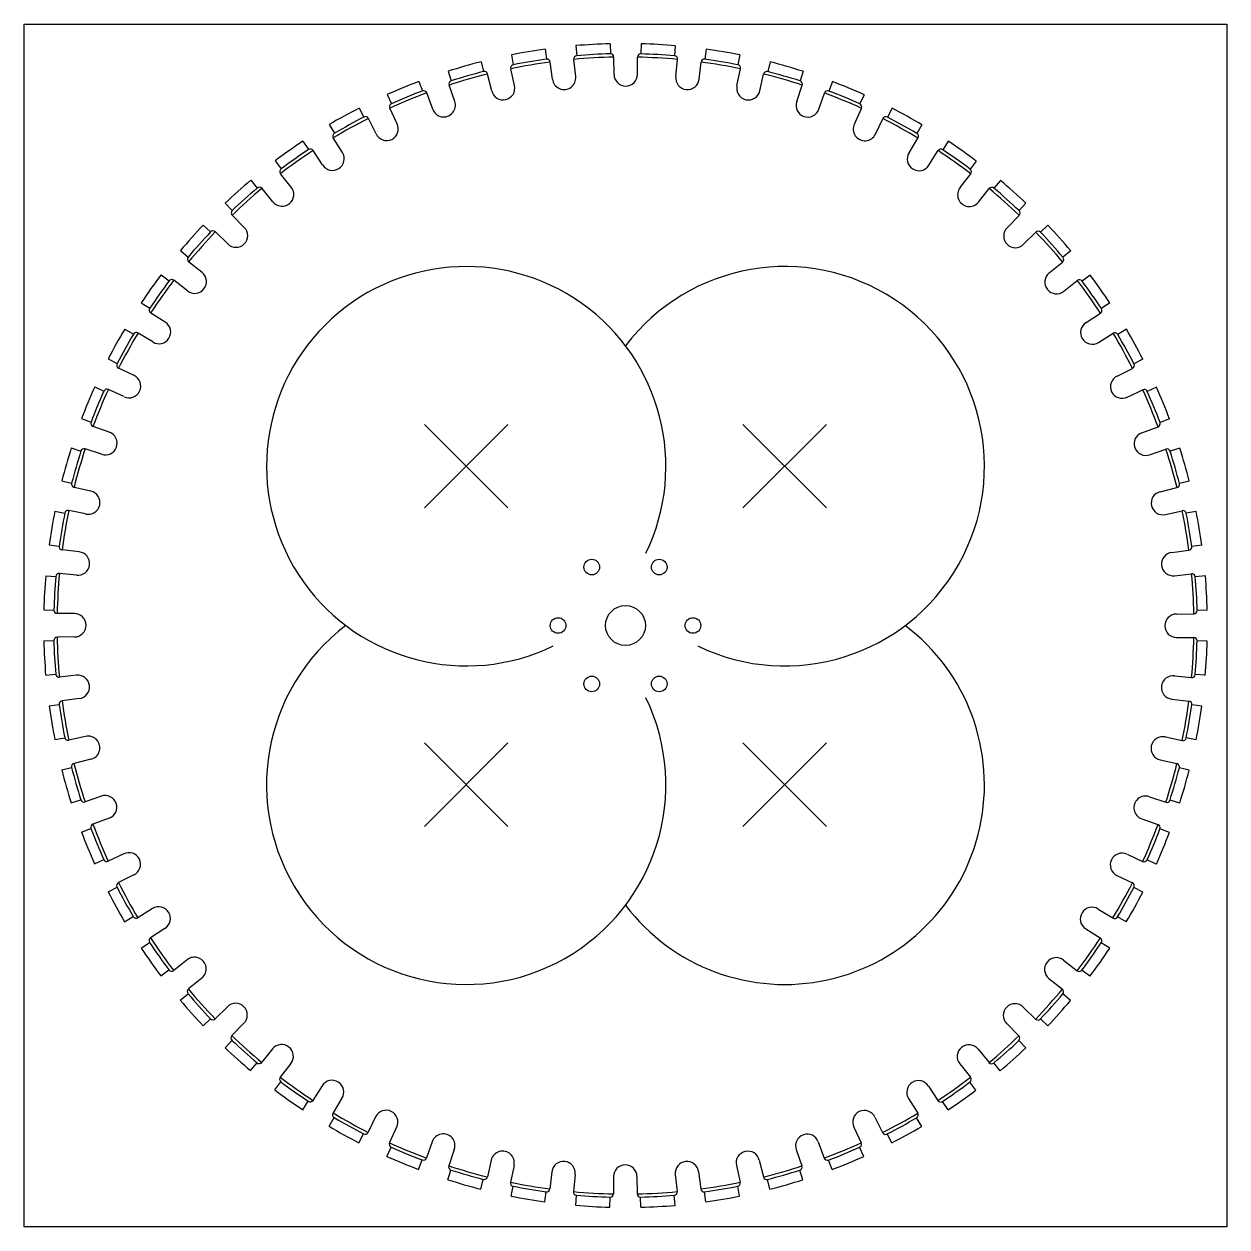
# Model space of a CAD drawing. Header units: millimetres. Extents: x 1484 to 3387, y -459 to 979.
# Drawn here: x 1850.3 to 2141.2, y 688.4 to 979.2 of the extents above; entities that cross this region are included whole.
import ezdxf

# ---------------------------------------------------------------- set-up
doc = ezdxf.new("R2010")
doc.units = ezdxf.units.MM
doc.layers.add('ff', color=7, linetype='Continuous', plot=False)

msp = doc.modelspace()

# ---------------------------------------------------------------- linework, layer by layer
at = {"color": 122, "lineweight": 30, "true_color": 0x16e0a3}
for points in [[(1992.04, 974.47), (1992.1, 972.02)], [(1999.56, 974.47), (1999.49, 972.02)], [(1968.16, 971.78), (1968.64, 969.38)], [(1976.31, 973.16), (1976.65, 970.74)], [(1983.79, 974.01), (1983.99, 971.57)], [(2007.81, 974), (2007.6, 971.56)], [(2015.29, 973.16), (2014.94, 970.73)], [(2023.43, 971.77), (2022.95, 969.37)], [(1960.83, 970.11), (1961.44, 967.74)], [(1978.1, 965.91), (1977.57, 970.04)], [(1983.72, 966.54), (1983.25, 970.67)], [(1993, 967.06), (1992.94, 971.22)], [(1998.66, 967.06), (1998.66, 971.21)], [(2007.94, 966.53), (2008.34, 970.67)], [(2013.56, 965.89), (2014.03, 970.02)], [(2030.77, 970.09), (2030.16, 967.72)], [(1952.89, 967.83), (1953.63, 965.49)], [(1963.42, 963.1), (1962.43, 967.14)], [(1968.93, 964.36), (1968.01, 968.41)], [(2022.72, 964.33), (2023.59, 968.4)], [(2028.24, 963.07), (2029.16, 967.12)], [(2038.71, 967.8), (2037.96, 965.48)], [(1945.79, 965.34), (1946.66, 963.06)], [(1954.48, 960.53), (1953.11, 964.46)], [(2037.17, 960.5), (2038.48, 964.44)], [(2045.81, 965.32), (2044.93, 963.03)], [(1938.15, 962.18), (1939.15, 959.95)], [(1949.14, 958.67), (1947.71, 962.57)], [(2042.51, 958.62), (2043.88, 962.55)], [(2053.44, 962.15), (2052.44, 959.92)], [(1931.37, 958.92), (1932.49, 956.75)], [(1940.55, 955.12), (1938.75, 958.86)], [(2051.1, 955.06), (2052.84, 958.83)], [(2060.22, 958.89), (2059.09, 956.71)], [(1924.14, 954.92), (1925.38, 952.82)], [(1935.45, 952.66), (1933.59, 956.38)], [(2056.19, 952.6), (2057.99, 956.35)], [(2067.45, 954.89), (2066.2, 952.78)], [(1927.32, 948.17), (1925.11, 951.69)], [(2064.32, 948.1), (2066.48, 951.66)], [(1917.77, 950.92), (1919.12, 948.89)], [(1922.52, 945.16), (1920.26, 948.65)], [(2069.11, 945.09), (2071.32, 948.61)], [(2073.82, 950.88), (2072.46, 948.85)], [(1911.03, 946.14), (1912.5, 944.19)], [(2080.56, 946.1), (2079.08, 944.15)], [(1914.94, 939.79), (1912.35, 943.04)], [(2076.69, 939.71), (2079.23, 943)], [(1905.14, 941.45), (1906.72, 939.58)], [(2086.44, 941.41), (2084.86, 939.54)], [(1910.52, 936.26), (1907.87, 939.47)], [(2081.11, 936.18), (2083.7, 939.43)], [(1898.98, 935.95), (1900.66, 934.17)], [(2092.6, 935.9), (2090.92, 934.13)], [(1903.58, 930.07), (1900.64, 933.01)], [(2088.04, 929.98), (2090.93, 932.97)], [(1893.66, 930.63), (1895.43, 928.95)], [(1899.58, 926.07), (1896.59, 928.97)], [(2092.04, 925.98), (2094.98, 928.92)], [(2097.92, 930.58), (2096.14, 928.9)], [(1888.15, 924.47), (1890.02, 922.89)], [(2103.42, 924.42), (2101.55, 922.84)], [(1893.38, 919.15), (1890.13, 921.74)], [(2098.23, 919.05), (2101.44, 921.69)], [(1883.46, 918.59), (1885.41, 917.12)], [(1889.85, 914.72), (1886.56, 917.26)], [(2101.76, 914.62), (2105, 917.21)], [(2108.11, 918.53), (2106.15, 917.06)], [(1878.68, 911.85), (1880.71, 910.49)], [(2112.89, 911.79), (2110.86, 910.44)], [(1884.47, 907.15), (1880.95, 909.36)], [(2107.13, 907.04), (2110.62, 909.3)], [(1874.67, 905.48), (1876.78, 904.24)], [(2116.89, 905.42), (2114.78, 904.18)], [(1881.46, 902.36), (1877.9, 904.51)], [(2110.14, 902.25), (2113.66, 904.46)], [(1870.67, 898.25), (1872.85, 897.13)], [(1876.96, 894.22), (1873.21, 896.03)], [(2114.63, 894.11), (2118.35, 895.97)], [(2120.89, 898.19), (2118.71, 897.07)], [(1867.41, 891.47), (1869.64, 890.47)], [(1874.5, 889.13), (1870.73, 890.87)], [(2117.08, 889.01), (2120.83, 890.81)], [(2124.15, 891.41), (2121.92, 890.41)], [(1864.24, 883.84), (1866.53, 882.97)], [(1870.94, 880.54), (1867.02, 881.91)], [(1967.35, 882.42), (1947.14, 862.21)], [(1967.35, 862.21), (1947.14, 882.42)], [(2044.39, 882.42), (2024.17, 862.21)], [(2044.39, 862.21), (2024.17, 882.42)], [(2120.64, 880.42), (2124.54, 881.85)], [(2127.31, 883.77), (2125.02, 882.91)], [(1861.76, 876.74), (1864.09, 875.99)], [(1869.07, 875.2), (1865.12, 876.51)], [(2122.5, 875.08), (2126.42, 876.45)], [(2129.79, 876.67), (2127.46, 875.93)], [(1859.47, 868.8), (1861.84, 868.19)], [(1866.49, 866.27), (1862.44, 867.2)], [(2125.07, 866.15), (2129.11, 867.13)], [(2132.08, 868.73), (2129.71, 868.13)], [(1857.79, 861.47), (1860.19, 860.99)], [(1865.23, 860.76), (1861.16, 861.62)], [(2126.33, 860.63), (2130.38, 861.55)], [(2133.75, 861.4), (2131.35, 860.92)], [(1856.41, 853.32), (1858.83, 852.98)], [(2135.13, 853.25), (2132.71, 852.91)], [(1863.67, 851.59), (1859.54, 852.06)], [(2127.88, 851.46), (2132, 851.99)], [(1855.56, 845.84), (1858, 845.63)], [(1863.03, 845.97), (1858.89, 846.37)], [(2128.51, 845.84), (2132.64, 846.31)], [(2135.97, 845.77), (2133.53, 845.57)], [(1855.1, 837.59), (1857.54, 837.52)], [(1862.5, 836.69), (1858.35, 836.69)], [(2129.03, 836.56), (2133.18, 836.63)], [(2136.43, 837.52), (2133.99, 837.46)], [(1855.1, 830.07), (1857.54, 830.14)], [(1862.5, 831.03), (1858.35, 830.97)], [(2129.02, 830.9), (2133.18, 830.9)], [(2136.43, 830), (2133.99, 830.07)], [(1855.56, 821.82), (1857.99, 822.02)], [(1863.02, 821.75), (1858.89, 821.29)], [(2128.5, 821.62), (2132.64, 821.22)], [(2135.97, 821.75), (2133.53, 821.96)], [(1856.4, 814.34), (1858.82, 814.68)], [(1863.65, 816.13), (1859.53, 815.6)], [(2127.86, 816), (2131.99, 815.54)], [(2135.12, 814.27), (2132.7, 814.62)], [(1857.78, 806.2), (1860.18, 806.67)], [(1865.2, 806.97), (1861.15, 806.04)], [(2126.3, 806.84), (2130.37, 805.98)], [(2133.74, 806.13), (2131.34, 806.61)], [(1967.35, 805.39), (1947.14, 785.17)], [(1967.35, 785.17), (1947.14, 805.39)], [(2044.39, 805.39), (2024.17, 785.17)], [(2044.39, 785.17), (2024.17, 805.39)], [(1866.46, 801.45), (1862.42, 800.46)], [(2125.04, 801.32), (2129.09, 800.4)], [(1859.45, 798.86), (1861.82, 799.47)], [(2132.06, 798.79), (2129.69, 799.41)], [(1861.74, 790.92), (1864.07, 791.66)], [(1869.03, 792.52), (1865.1, 791.14)], [(2122.46, 792.39), (2126.41, 791.08)], [(2129.77, 790.85), (2127.44, 791.6)], [(1870.89, 787.17), (1866.99, 785.74)], [(2120.59, 787.05), (2124.51, 785.68)], [(1864.22, 783.82), (1866.5, 784.69)], [(2127.29, 783.75), (2125, 784.63)], [(1867.38, 776.18), (1869.61, 777.18)], [(1874.45, 778.58), (1870.7, 776.78)], [(2117.03, 778.47), (2120.8, 776.72)], [(2124.12, 776.12), (2121.89, 777.12)], [(1876.9, 773.49), (1873.18, 771.62)], [(2114.57, 773.37), (2118.32, 771.57)], [(1870.64, 769.41), (1872.82, 770.52)], [(2120.86, 769.34), (2118.68, 770.47)], [(1881.39, 765.35), (1877.87, 763.14)], [(2110.07, 765.24), (2113.63, 763.08)], [(1874.64, 762.17), (1876.75, 763.41)], [(2116.86, 762.11), (2114.75, 763.36)], [(1884.4, 760.56), (1880.91, 758.29)], [(2107.06, 760.45), (2110.58, 758.24)], [(1878.64, 755.8), (1880.67, 757.16)], [(2112.85, 755.74), (2110.82, 757.1)], [(1883.42, 749.06), (1885.37, 750.53)], [(1889.77, 752.97), (1886.52, 750.38)], [(2101.68, 752.87), (2104.97, 750.33)], [(2108.07, 749), (2106.12, 750.48)], [(1893.3, 748.55), (1890.09, 745.91)], [(2098.15, 748.45), (2101.4, 745.86)], [(1888.11, 743.18), (1889.98, 744.75)], [(2103.38, 743.12), (2101.51, 744.7)], [(1899.49, 741.61), (1896.55, 738.68)], [(2091.95, 741.52), (2094.93, 738.63)], [(1893.61, 737.01), (1895.39, 738.69)], [(1903.49, 737.61), (1900.59, 734.63)], [(2087.95, 737.52), (2090.89, 734.58)], [(2097.87, 736.96), (2096.09, 738.65)], [(1898.93, 731.69), (1900.61, 733.47)], [(2092.55, 731.64), (2090.87, 733.42)], [(1910.42, 731.41), (1907.82, 728.17)], [(2081.01, 731.33), (2083.66, 728.12)], [(1905.09, 726.18), (1906.67, 728.05)], [(1914.84, 727.88), (1912.3, 724.59)], [(2076.59, 727.81), (2079.18, 724.56)], [(2086.38, 726.14), (2084.81, 728.01)], [(1910.97, 721.49), (1912.45, 723.44)], [(1922.42, 722.5), (1920.2, 718.98)], [(2069.01, 722.43), (2071.27, 718.95)], [(2080.5, 721.45), (2079.03, 723.41)], [(1917.71, 716.71), (1919.07, 718.74)], [(1927.2, 719.49), (1925.05, 715.94)], [(2064.21, 719.42), (2066.42, 715.9)], [(2073.76, 716.67), (2072.41, 718.71)], [(1924.08, 712.71), (1925.32, 714.81)], [(1935.34, 714.99), (1933.53, 711.25)], [(2056.08, 714.93), (2057.94, 711.21)], [(2067.39, 712.67), (2066.15, 714.78)], [(1931.31, 708.71), (1932.43, 710.88)], [(1940.43, 712.53), (1938.69, 708.76)], [(2050.98, 712.48), (2052.78, 708.73)], [(2060.16, 708.68), (2059.04, 710.85)], [(1938.09, 705.44), (1939.09, 707.67)], [(1949.02, 708.97), (1947.65, 705.05)], [(1954.36, 707.1), (1953.05, 703.15)], [(2037.05, 707.06), (2038.42, 703.14)], [(2042.39, 708.92), (2043.82, 705.02)], [(2053.38, 705.41), (2052.38, 707.65)], [(1945.72, 702.28), (1946.59, 704.56)], [(1963.29, 704.52), (1962.37, 700.47)], [(2028.11, 704.49), (2029.1, 700.45)], [(2045.74, 702.25), (2044.87, 704.54)], [(1952.82, 699.79), (1953.57, 702.12)], [(1968.81, 703.26), (1967.94, 699.19)], [(1977.97, 701.7), (1977.5, 697.57)], [(1983.59, 701.06), (1983.19, 696.92)], [(2007.81, 701.05), (2008.27, 696.92)], [(2013.43, 701.68), (2013.96, 697.56)], [(2022.6, 703.23), (2023.52, 699.18)], [(2038.64, 699.77), (2037.9, 702.1)], [(1960.76, 697.5), (1961.37, 699.87)], [(1968.1, 695.83), (1968.58, 698.22)], [(1992.87, 700.54), (1992.87, 696.38)], [(1998.53, 700.53), (1998.59, 696.38)], [(2023.36, 695.81), (2022.89, 698.21)], [(2030.7, 697.48), (2030.09, 699.85)], [(1976.24, 694.44), (1976.59, 696.86)], [(1983.72, 693.59), (1983.93, 696.03)], [(1991.97, 693.13), (1992.04, 695.57)], [(1999.49, 693.13), (1999.43, 695.57)], [(2007.74, 693.59), (2007.54, 696.03)], [(2015.22, 694.43), (2014.88, 696.85)]]:
    msp.add_lwpolyline(points, dxfattribs=at)
for centre, radius in [((1987.61, 847.92), 1.89), ((2003.92, 847.92), 1.89), ((1995.76, 833.8), 4.83), ((1979.46, 833.8), 1.89), ((2012.07, 833.8), 1.89), ((1987.61, 819.68), 1.89), ((2003.92, 819.68), 1.89)]:
    msp.add_circle(centre, radius, dxfattribs=at)
for centre, radius, start, end in [((1996.15, 826.59), 147.93, 91.5913, 94.7922), ((1995.34, 826.59), 147.93, 85.1628, 88.3636), ((1996.95, 826.68), 147.93, 98.0199, 101.2207), ((1984.06, 970.76), 0.807, 94.5702, 186.4286), ((1995.76, 834.38), 137.69, 91.5239, 94.9047), ((1992.13, 971.22), 0.807, 360, 91.8584), ((1999.47, 971.21), 0.807, 88.1416, 180), ((1995.83, 834.37), 137.69, 85.0953, 88.4761), ((2007.54, 970.76), 0.807, 353.5714, 85.4298), ((1994.53, 826.69), 147.93, 78.7342, 81.935), ((1997.74, 826.86), 147.93, 104.4485, 107.6493), ((1968.79, 968.59), 0.807, 100.9987, 192.8571), ((1995.7, 834.37), 136.88, 97.6128, 101.6729), ((1995.7, 834.37), 137.69, 97.9525, 101.3332), ((1976.77, 969.95), 0.807, 6.4286, 98.287), ((1995.76, 834.38), 136.88, 91.1842, 95.2444), ((1995.83, 834.37), 136.88, 84.7556, 88.8158), ((2014.83, 969.93), 0.807, 81.713, 173.5714), ((1995.89, 834.36), 136.88, 78.3271, 82.3872), ((1995.89, 834.36), 137.69, 78.6668, 82.0475), ((2022.8, 968.58), 0.807, 347.1429, 79.0013), ((1993.74, 826.87), 147.93, 72.3056, 75.5064), ((1995.64, 834.36), 136.88, 104.0414, 108.1015), ((1995.64, 834.36), 137.69, 104.381, 107.7618), ((1961.64, 966.96), 0.807, 12.8571, 104.7155), ((1980.91, 966.23), 2.83, 186.4286, 6.4286), ((1995.83, 967.06), 2.83, 180, 0), ((2010.75, 966.21), 2.83, 173.5714, 353.5714), ((2029.95, 966.94), 0.807, 75.2845, 167.1429), ((1995.96, 834.35), 136.88, 71.8985, 75.9586), ((1995.96, 834.35), 137.69, 72.2382, 75.619), ((1998.5, 827.12), 147.93, 110.8771, 114.0779), ((1995.57, 834.35), 137.69, 110.8096, 114.1904), ((1946.95, 962.3), 0.807, 19.2857, 111.1441), ((1953.87, 964.72), 0.807, 107.4273, 199.2857), ((1966.17, 963.73), 2.83, 192.8571, 12.8571), ((2025.48, 963.7), 2.83, 167.1429, 347.1429), ((2037.72, 964.71), 0.807, 340.7143, 72.5727), ((2044.64, 962.28), 0.807, 68.8559, 160.7143), ((1996.02, 834.32), 137.69, 65.8096, 69.1904), ((1992.98, 827.14), 147.93, 65.8771, 69.0779), ((1939.48, 959.21), 0.807, 113.8559, 205.7143), ((1995.57, 834.35), 136.88, 110.4699, 114.5301), ((1951.81, 959.6), 2.83, 199.2857, 19.2857), ((2039.84, 959.56), 2.83, 160.7143, 340.7143), ((1996.02, 834.32), 136.88, 65.4699, 69.5301), ((2052.11, 959.18), 0.807, 334.2857, 66.1441), ((1999.23, 827.47), 147.93, 117.3056, 120.5064), ((1992.25, 827.49), 147.93, 59.4485, 62.6493), ((1995.51, 834.32), 136.88, 116.8985, 120.9586), ((1995.51, 834.32), 137.69, 117.2382, 120.619), ((1932.86, 956.03), 0.807, 25.7143, 117.5727), ((1938, 953.89), 2.83, 205.7143, 25.7143), ((2053.64, 953.83), 2.83, 154.2857, 334.2857), ((2058.72, 956), 0.807, 62.4273, 154.2857), ((1996.07, 834.29), 136.88, 59.0414, 63.1015), ((1996.07, 834.29), 137.69, 59.381, 62.7618), ((1925.79, 952.12), 0.807, 120.2845, 212.1429), ((2065.8, 952.09), 0.807, 327.8571, 59.7155), ((1999.92, 827.9), 147.93, 123.7342, 126.935), ((1995.46, 834.29), 136.88, 123.3271, 127.3872), ((1995.46, 834.29), 137.69, 123.6668, 127.0475), ((1919.57, 948.22), 0.807, 32.1429, 124.0013), ((2072.01, 948.18), 0.807, 55.9987, 147.8571), ((1996.13, 834.25), 136.88, 52.6128, 56.6729), ((1996.13, 834.25), 137.69, 52.9525, 56.3332), ((1991.57, 827.93), 147.93, 53.0199, 56.2207), ((1924.92, 946.67), 2.83, 212.1429, 32.1429), ((2066.72, 946.6), 2.83, 147.8571, 327.8571), ((1912.98, 943.54), 0.807, 126.713, 218.5714), ((2078.6, 943.5), 0.807, 321.4286, 53.287), ((2000.55, 828.4), 147.93, 130.1628, 133.3636), ((1995.4, 834.25), 136.88, 129.7556, 133.8158), ((1995.4, 834.25), 137.69, 130.0953, 133.4761), ((1907.24, 938.97), 0.807, 38.5714, 130.4298), ((1912.73, 938.02), 2.83, 218.5714, 38.5714), ((2078.9, 937.94), 2.83, 141.4286, 321.4286), ((2084.34, 938.93), 0.807, 49.5702, 141.4286), ((1996.18, 834.21), 137.69, 46.5239, 49.9047), ((1990.94, 828.43), 147.93, 46.5913, 49.7922), ((1996.18, 834.21), 136.88, 46.1842, 50.2444), ((1901.21, 933.58), 0.807, 133.1416, 225), ((2090.36, 933.54), 0.807, 315, 46.8584), ((2001.13, 828.97), 147.93, 136.5913, 139.7922), ((1995.35, 834.21), 137.69, 136.5239, 139.9047), ((1995.35, 834.21), 136.88, 136.1842, 140.2444), ((1896.02, 928.4), 0.807, 45, 136.8584), ((1901.58, 928.07), 2.83, 225, 45), ((2090.04, 927.98), 2.83, 135, 315), ((2095.55, 928.35), 0.807, 43.1416, 135), ((1996.22, 834.16), 136.88, 39.7556, 43.8158), ((1996.22, 834.16), 137.69, 40.0953, 43.4761), ((1990.37, 829.01), 147.93, 40.1628, 43.3636), ((1890.64, 922.37), 0.807, 139.5702, 231.4286), ((2100.94, 922.32), 0.807, 308.5714, 40.4298), ((1891.62, 916.93), 2.83, 231.4286, 51.4286), ((1957.25, 872.31), 48.28, 334.2043, 295.7957), ((2034.28, 872.31), 48.28, 244.2043, 142.917), ((2001.64, 829.6), 147.93, 143.0199, 146.2207), ((1995.31, 834.16), 137.69, 142.9525, 146.3332), ((1995.31, 834.16), 136.88, 142.6128, 146.6729), ((1886.06, 916.63), 0.807, 51.4286, 143.287), ((2099.99, 916.83), 2.83, 128.5714, 308.5714), ((2105.51, 916.58), 0.807, 36.713, 128.5714), ((1996.26, 834.11), 136.88, 33.3271, 37.3872), ((1996.26, 834.11), 137.69, 33.6668, 37.0475), ((1989.87, 829.64), 147.93, 33.7342, 36.935), ((1881.38, 910.04), 0.807, 145.9987, 237.8571), ((2110.19, 909.99), 0.807, 302.1429, 34.0013), ((2002.07, 830.29), 147.93, 149.4485, 152.6493), ((1877.47, 903.83), 0.807, 57.8571, 149.7155), ((1882.96, 904.75), 2.83, 237.8571, 57.8571), ((2108.63, 904.64), 2.83, 122.1429, 302.1429), ((2114.09, 903.77), 0.807, 30.2845, 122.1429), ((1989.44, 830.33), 147.93, 27.3056, 30.5064), ((1995.27, 834.11), 137.69, 149.381, 152.7618), ((1995.27, 834.11), 136.88, 149.0414, 153.1015), ((1996.29, 834.05), 136.88, 26.8985, 30.9586), ((1996.29, 834.05), 137.69, 27.2382, 30.619), ((1873.56, 896.75), 0.807, 152.4273, 244.2857), ((2118, 896.7), 0.807, 295.7143, 27.5727), ((1875.73, 891.67), 2.83, 244.2857, 64.2857), ((2115.86, 891.56), 2.83, 115.7143, 295.7143), ((2002.42, 831.01), 147.93, 155.8771, 159.0779), ((1995.24, 834.05), 137.69, 155.8096, 159.1904), ((1995.24, 834.05), 136.88, 155.4699, 159.5301), ((1870.38, 890.15), 0.807, 64.2857, 156.1441), ((2121.18, 890.09), 0.807, 23.8559, 115.7143), ((1996.31, 833.99), 136.88, 20.4699, 24.5301), ((1996.31, 833.99), 137.69, 20.8096, 24.1904), ((1989.09, 831.06), 147.93, 20.8771, 24.0779), ((1867.28, 882.68), 0.807, 158.8559, 250.7143), ((2124.27, 882.62), 0.807, 289.2857, 21.1441), ((1870, 877.87), 2.83, 250.7143, 70.7143), ((2121.57, 877.75), 2.83, 109.2857, 289.2857), ((2002.69, 831.78), 147.93, 162.3056, 165.5064), ((1995.22, 833.99), 137.69, 162.2382, 165.619), ((1995.22, 833.99), 136.88, 161.8985, 165.9586), ((1864.86, 875.75), 0.807, 70.7143, 162.5727), ((2126.69, 875.69), 0.807, 17.4273, 109.2857), ((1996.33, 833.93), 136.88, 14.0414, 18.1015), ((1996.33, 833.93), 137.69, 14.381, 17.7618), ((1988.83, 831.82), 147.93, 14.4485, 17.6493), ((1862.62, 867.98), 0.807, 165.2845, 257.1429), ((2128.93, 867.92), 0.807, 282.8571, 14.7155), ((1865.86, 863.51), 2.83, 257.1429, 77.1429), ((2125.7, 863.39), 2.83, 102.8571, 282.8571), ((2002.87, 832.57), 147.93, 168.7342, 171.935), ((1995.2, 833.93), 137.69, 168.6668, 172.0475), ((1995.2, 833.93), 136.88, 168.3271, 172.3872), ((1860.98, 860.83), 0.807, 77.1429, 169.0013), ((2130.56, 860.77), 0.807, 10.9987, 102.8571), ((1996.34, 833.86), 136.88, 7.6128, 11.6729), ((1988.65, 832.61), 147.93, 8.0199, 11.2207), ((1996.34, 833.86), 137.69, 7.9525, 11.3332), ((1859.63, 852.86), 0.807, 171.713, 263.5714), ((2131.91, 852.8), 0.807, 276.4286, 8.287), ((1863.35, 848.78), 2.83, 263.5714, 83.5714), ((2128.19, 848.65), 2.83, 96.4286, 276.4286), ((2002.97, 833.37), 147.93, 175.1628, 178.3636), ((1995.19, 833.86), 137.69, 175.0953, 178.4761), ((1858.8, 845.57), 0.807, 83.5714, 175.4298), ((1995.19, 833.86), 136.88, 174.7556, 178.8158), ((2132.73, 845.51), 0.807, 4.5702, 96.4286), ((1996.35, 833.8), 136.88, 1.1842, 5.2444), ((1996.35, 833.8), 137.69, 1.5239, 4.9047), ((1988.56, 833.42), 147.93, 1.5913, 4.7922), ((1858.35, 837.5), 0.807, 178.1416, 270), ((1862.5, 833.86), 2.83, 270, 90), ((2129.02, 833.73), 2.83, 90, 270), ((2133.18, 837.43), 0.807, 270, 1.8584), ((1957.25, 795.28), 48.28, 127.083, 25.7957), ((2034.28, 795.28), 48.28, 217.083, 52.917), ((2002.97, 834.18), 147.93, 181.5913, 184.7922), ((1858.35, 830.16), 0.807, 90, 181.8584), ((1995.18, 833.8), 137.69, 181.5239, 184.9047), ((1995.18, 833.8), 136.88, 181.1842, 185.2444), ((1996.34, 833.73), 136.88, 354.7556, 358.8158), ((2133.18, 830.1), 0.807, 358.1416, 90), ((1996.34, 833.73), 137.69, 355.0953, 358.4761), ((1988.56, 834.22), 147.93, 355.1628, 358.3636), ((1858.8, 822.09), 0.807, 184.5702, 276.4286), ((1863.34, 818.94), 2.83, 276.4286, 96.4286), ((2128.18, 818.81), 2.83, 83.5714, 263.5714), ((2132.73, 822.02), 0.807, 263.5714, 355.4298), ((1859.62, 814.8), 0.807, 96.4286, 188.287), ((1995.19, 833.73), 137.69, 187.9525, 191.3332), ((1995.19, 833.73), 136.88, 187.6128, 191.6729), ((1996.33, 833.67), 136.88, 348.3271, 352.3872), ((1996.33, 833.67), 137.69, 348.6668, 352.0475), ((2131.9, 814.73), 0.807, 351.713, 83.5714), ((2002.88, 834.98), 147.93, 188.0199, 191.2207), ((1988.66, 835.03), 147.93, 348.7342, 351.935), ((1860.97, 806.83), 0.807, 190.9987, 282.8571), ((1865.83, 804.21), 2.83, 282.8571, 102.8571), ((2125.67, 804.08), 2.83, 77.1429, 257.1429), ((2130.55, 806.76), 0.807, 257.1429, 349.0013), ((1862.6, 799.67), 0.807, 102.8571, 194.7155), ((1995.2, 833.67), 136.88, 194.0414, 198.1015), ((1996.31, 833.61), 136.88, 341.8985, 345.9586), ((2128.91, 799.61), 0.807, 345.2845, 77.1429), ((2002.7, 835.77), 147.93, 194.4485, 197.6493), ((1995.2, 833.67), 137.69, 194.381, 197.7618), ((1996.31, 833.61), 137.69, 342.2382, 345.619), ((1988.84, 835.82), 147.93, 342.3056, 345.5064), ((1864.84, 791.9), 0.807, 197.4273, 289.2857), ((1869.96, 789.85), 2.83, 289.2857, 109.2857), ((2121.52, 789.72), 2.83, 70.7143, 250.7143), ((2126.67, 791.84), 0.807, 250.7143, 342.5727), ((1867.26, 784.98), 0.807, 109.2857, 201.1441), ((1995.22, 833.61), 136.88, 200.4699, 204.5301), ((1996.29, 833.54), 136.88, 335.4699, 339.5301), ((2124.25, 784.92), 0.807, 338.8559, 70.7143), ((2002.44, 836.54), 147.93, 200.8771, 204.0779), ((1995.22, 833.61), 137.69, 200.8096, 204.1904), ((1996.29, 833.54), 137.69, 335.8096, 339.1904), ((1989.11, 836.58), 147.93, 335.8771, 339.0779), ((1870.35, 777.51), 0.807, 203.8559, 295.7143), ((1875.67, 776.04), 2.83, 295.7143, 115.7143), ((2115.8, 775.92), 2.83, 64.2857, 244.2857), ((2121.15, 777.45), 0.807, 244.2857, 336.1441), ((1873.53, 770.9), 0.807, 115.7143, 207.5727), ((1995.24, 833.54), 136.88, 206.8985, 210.9586), ((1996.26, 833.49), 136.88, 329.0414, 333.1015), ((2117.97, 770.84), 0.807, 332.4273, 64.2857), ((2002.09, 837.27), 147.93, 207.3056, 210.5064), ((1995.24, 833.54), 137.69, 207.2382, 210.619), ((1996.26, 833.49), 137.69, 329.381, 332.7618), ((1989.46, 837.31), 147.93, 329.4485, 332.6493), ((1882.9, 762.95), 2.83, 302.1429, 122.1429), ((2108.56, 762.84), 2.83, 57.8571, 237.8571), ((1877.44, 763.82), 0.807, 210.2845, 302.1429), ((2114.06, 763.76), 0.807, 237.8571, 329.7155), ((1881.34, 757.61), 0.807, 122.1429, 214.0013), ((1995.27, 833.49), 137.69, 213.6668, 217.0475), ((1995.27, 833.49), 136.88, 213.3271, 217.3872), ((1996.22, 833.43), 136.88, 322.6128, 326.6729), ((1996.22, 833.43), 137.69, 322.9525, 326.3332), ((2110.15, 757.55), 0.807, 325.9987, 57.8571), ((2001.66, 837.95), 147.93, 213.7342, 216.935), ((1891.54, 750.76), 2.83, 308.5714, 128.5714), ((2099.91, 750.66), 2.83, 51.4286, 231.4286), ((1989.89, 837.99), 147.93, 323.0199, 326.2207), ((1886.02, 751.01), 0.807, 216.713, 308.5714), ((2105.47, 750.96), 0.807, 231.4286, 323.287), ((1890.59, 745.27), 0.807, 128.5714, 220.4298), ((1995.31, 833.43), 137.69, 220.0953, 223.4761), ((1995.31, 833.43), 136.88, 219.7556, 223.8158), ((1996.18, 833.39), 136.88, 316.1842, 320.2444), ((1996.18, 833.39), 137.69, 316.5239, 319.9047), ((2100.89, 745.23), 0.807, 319.5702, 51.4286), ((2001.16, 838.59), 147.93, 220.1628, 223.3636), ((1901.49, 739.61), 2.83, 315, 135), ((2089.95, 739.52), 2.83, 45, 225), ((1990.4, 838.62), 147.93, 316.5913, 319.7922), ((1895.98, 739.25), 0.807, 223.1416, 315), ((2095.51, 739.2), 0.807, 225, 316.8584), ((1901.17, 734.06), 0.807, 135, 226.8584), ((1995.35, 833.39), 136.88, 226.1842, 230.2444), ((1995.35, 833.39), 137.69, 226.5239, 229.9047), ((1996.13, 833.34), 136.88, 309.7556, 313.8158), ((1996.13, 833.34), 137.69, 310.0953, 313.4761), ((2090.32, 734.01), 0.807, 313.1416, 45), ((2000.59, 839.16), 147.93, 226.5913, 229.7922), ((1912.63, 729.65), 2.83, 321.4286, 141.4286), ((2078.8, 729.57), 2.83, 38.5714, 218.5714), ((1990.97, 839.19), 147.93, 310.1628, 313.3636), ((1907.19, 728.67), 0.807, 229.5702, 321.4286), ((2084.29, 728.62), 0.807, 218.5714, 310.4298), ((1912.93, 724.09), 0.807, 141.4286, 233.287), ((1995.4, 833.34), 136.88, 232.6128, 236.6729), ((1996.07, 833.31), 136.88, 303.3271, 307.3872), ((2078.55, 724.05), 0.807, 306.713, 38.5714), ((1999.96, 839.67), 147.93, 233.0199, 236.2207), ((1995.4, 833.34), 137.69, 232.9525, 236.3332), ((1924.81, 721), 2.83, 327.8571, 147.8571), ((2066.61, 720.93), 2.83, 32.1429, 212.1429), ((1996.07, 833.31), 137.69, 303.6668, 307.0475), ((1991.61, 839.69), 147.93, 303.7342, 306.935), ((1919.52, 719.41), 0.807, 235.9987, 327.8571), ((2071.95, 719.37), 0.807, 212.1429, 304.0013), ((1925.73, 715.51), 0.807, 147.8571, 239.7155), ((1995.46, 833.31), 136.88, 239.0414, 243.1015), ((1937.89, 713.76), 2.83, 334.2857, 154.2857), ((2053.53, 713.71), 2.83, 25.7143, 205.7143), ((1996.02, 833.27), 136.88, 296.8985, 300.9586), ((2065.74, 715.47), 0.807, 300.2845, 32.1429), ((1999.27, 840.1), 147.93, 239.4485, 242.6493), ((1995.46, 833.31), 137.69, 239.381, 242.7618), ((1996.02, 833.27), 137.69, 297.2382, 300.619), ((1992.29, 840.12), 147.93, 297.3056, 300.5064), ((1932.81, 711.6), 0.807, 242.4273, 334.2857), ((1951.69, 708.04), 2.83, 340.7143, 160.7143), ((2039.72, 707.99), 2.83, 19.2857, 199.2857), ((2058.66, 711.56), 0.807, 205.7143, 297.5727), ((1939.42, 708.41), 0.807, 154.2857, 246.1441), ((1995.51, 833.27), 136.88, 245.4699, 249.5301), ((1995.51, 833.27), 137.69, 245.8096, 249.1904), ((1995.96, 833.25), 136.88, 290.4699, 294.5301), ((1995.96, 833.25), 137.69, 290.8096, 294.1904), ((2052.05, 708.38), 0.807, 293.8559, 25.7143), ((1998.55, 840.45), 147.93, 245.8771, 249.0779), ((1946.89, 705.31), 0.807, 248.8559, 340.7143), ((1966.05, 703.89), 2.83, 347.1429, 167.1429), ((1980.78, 701.38), 2.83, 353.5714, 173.5714), ((2010.62, 701.37), 2.83, 6.4286, 186.4286), ((2025.35, 703.86), 2.83, 12.8571, 192.8571), ((2044.58, 705.29), 0.807, 199.2857, 291.1441), ((1993.03, 840.47), 147.93, 290.8771, 294.0779), ((1953.81, 702.89), 0.807, 160.7143, 252.5727), ((1995.57, 833.25), 136.88, 251.8985, 255.9586), ((1995.57, 833.25), 137.69, 252.2382, 255.619), ((1995.7, 700.54), 2.83, 0, 180), ((1995.89, 833.23), 136.88, 284.0414, 288.1015), ((1995.89, 833.23), 137.69, 284.381, 287.7618), ((2037.66, 702.87), 0.807, 287.4273, 19.2857), ((1997.78, 840.72), 147.93, 252.3056, 255.5064), ((1961.58, 700.65), 0.807, 255.2845, 347.1429), ((1968.73, 699.01), 0.807, 167.1429, 259.0013), ((1995.64, 833.23), 136.88, 258.3271, 262.3872), ((1995.64, 833.23), 137.69, 258.6668, 262.0475), ((1995.83, 833.22), 136.88, 277.6128, 281.6729), ((1995.83, 833.22), 137.69, 277.9525, 281.3332), ((2022.73, 699), 0.807, 280.9987, 12.8571), ((2029.89, 700.63), 0.807, 192.8571, 284.7155), ((1993.79, 840.74), 147.93, 284.4485, 287.6493), ((1997, 840.91), 147.93, 258.7342, 261.935), ((1976.7, 697.66), 0.807, 261.713, 353.5714), ((1983.99, 696.83), 0.807, 173.5714, 265.4298), ((1995.7, 833.22), 136.88, 264.7556, 268.8158), ((1995.7, 833.22), 137.69, 265.0953, 268.4761), ((1992.06, 696.38), 0.807, 268.1416, 0), ((1995.76, 833.22), 136.88, 271.1842, 275.2444), ((1999.4, 696.38), 0.807, 180, 271.8584), ((1995.76, 833.22), 137.69, 271.5239, 274.9047), ((2007.47, 696.83), 0.807, 274.5702, 6.4286), ((2014.76, 697.65), 0.807, 186.4286, 278.287), ((1994.58, 840.91), 147.93, 278.0199, 281.2207), ((1996.19, 841), 147.93, 265.1628, 268.3636), ((1995.38, 841), 147.93, 271.5913, 274.7922)]:
    msp.add_arc(centre, radius, start, end, dxfattribs=at)
at = {"layer": 'ff'}
msp.add_lwpolyline([(1850.33, 979.23), (2141.19, 979.23), (2141.19, 688.37), (1850.33, 688.37)], close=True, dxfattribs=at)

doc.saveas('drawing.dxf')
